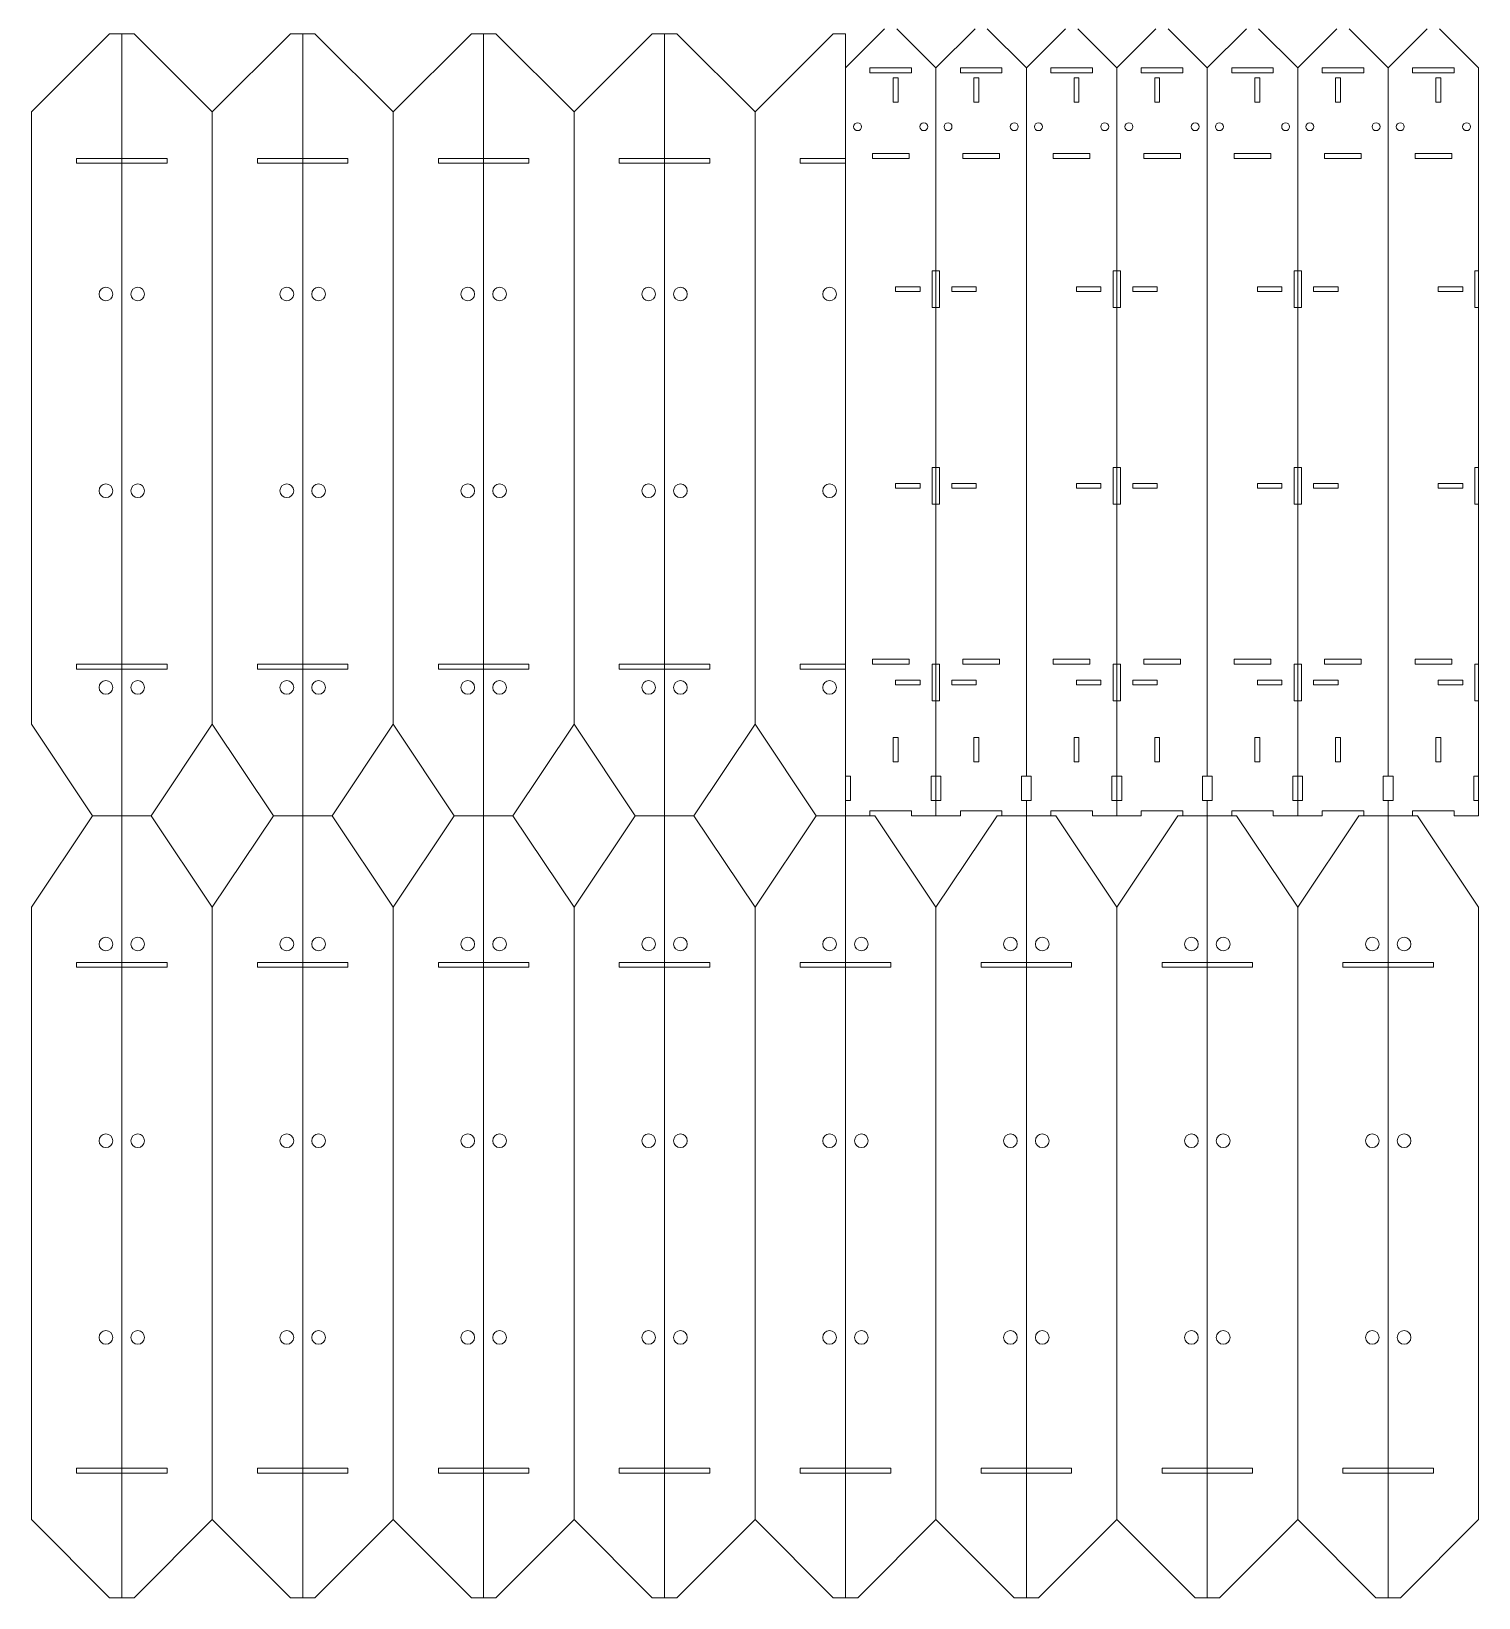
# Model space of a CAD drawing. Header units: millimetres. Extents: x -296 to 298, y -481 to 483.
# Drawn here: x -294 to 298, y -481 to 160 of the extents above; entities that cross this region are included whole.
import ezdxf

# ---------------------------------------------------------------- set-up
doc = ezdxf.new("R2010")
doc.units = ezdxf.units.MM
doc.header["$MEASUREMENT"] = 0
doc.layers.add('Layer 1', color=7, linetype='Continuous')

msp = doc.modelspace()

# ---------------------------------------------------------------- linework, layer by layer
at = {"layer": 'Layer 1', "lineweight": 9}
for points in [[(39.3046, 144.9747), (55.3046, 160.9747)], [(282.3046, 160.9747), (298.3046, 144.9747), (298.3046, -161.0253), (288.3046, -161.0253), (288.3046, -159.0253), (271.3046, -159.0253), (271.3046, -161.0253), (261.3046, -161.0253), (251.3046, -161.0253), (251.3046, -159.0253), (234.3046, -159.0253), (234.3046, -161.0253), (224.3046, -161.0253), (214.3046, -161.0253), (214.3046, -159.0253), (197.3046, -159.0253), (197.3046, -161.0253), (187.3046, -161.0253), (177.3046, -161.0253), (177.3046, -159.0253), (160.3046, -159.0253), (160.3046, -161.0253), (150.3046, -161.0253), (140.3046, -161.0253), (140.3046, -159.0253), (123.3046, -159.0253), (123.3046, -161.0253), (113.3046, -161.0253), (103.3046, -161.0253), (103.3046, -159.0253), (86.3046, -159.0253), (86.3046, -161.0253), (76.3046, -161.0253), (66.3046, -161.0253), (66.3046, -159.0253), (49.3046, -159.0253), (49.3046, -161.0253), (39.3046, -161.0253), (39.3046, -154.7753), (41.3046, -154.7753), (41.3046, -144.7753), (39.3046, -144.7753)], [(60.3046, 160.9747), (76.3046, 144.9747), (92.3046, 160.9747)], [(97.3046, 160.9747), (113.3046, 144.9747), (129.3046, 160.9747)], [(134.3046, 160.9747), (150.3046, 144.9747), (166.3046, 160.9747)], [(171.3046, 160.9747), (187.3046, 144.9747), (203.3046, 160.9747)], [(208.3046, 160.9747), (224.3046, 144.9747), (240.3046, 160.9747)], [(245.3046, 160.9747), (261.3046, 144.9747), (277.3046, 160.9747)], [(261.3046, -481.0253), (266.3046, -481.0253), (298.3046, -449.0253), (298.3046, -198.4418), (273.3046, -161.0253), (249.3046, -161.0253), (224.3046, -198.4418), (199.3046, -161.0253), (175.3046, -161.0253), (150.3046, -198.4418), (125.3046, -161.0253), (101.3046, -161.0253), (76.3046, -198.4418), (51.3046, -161.0253), (39.3046, -161.0253), (27.3046, -161.0253), (2.3046, -198.4418), (-22.6954, -161.0253), (-34.6954, -161.0253), (-46.6954, -161.0253), (-71.6954, -198.4418), (-96.6954, -161.0253), (-108.6954, -161.0253), (-120.6954, -161.0253), (-145.6954, -198.4418), (-170.6954, -161.0253), (-182.6954, -161.0253), (-194.6954, -161.0253), (-219.6954, -198.4418), (-244.6954, -161.0253), (-256.6954, -161.0253), (-268.6954, -161.0253), (-293.6954, -198.4418), (-293.6954, -449.0253), (-261.6954, -481.0253), (-256.6954, -481.0253), (-256.6954, -161.0254), (-256.6954, 158.9745), (-261.6954, 158.9745), (-293.6954, 126.9745), (-293.6954, -123.609), (-268.6954, -161.0255)], [(-256.6954, 158.9745), (-251.6954, 158.9745), (-219.6954, 126.9745), (-219.6954, -123.609)], [(-219.6954, -449.0253), (-187.6954, -481.0253), (-182.6954, -481.0253), (-182.6954, -161.0253), (-182.6954, 158.9747), (-187.6954, 158.9747), (-219.6954, 126.9747)], [(-182.6954, 158.9745), (-177.6954, 158.9745), (-145.6954, 126.9745)], [(-145.6954, -198.4418), (-145.6954, -449.0253), (-113.6954, -481.0253), (-108.6954, -481.0253), (-108.6954, -161.0253), (-108.6954, 158.9747), (-113.6954, 158.9747), (-145.6954, 126.9747), (-145.6954, -123.6088), (-120.6954, -161.0253)], [(-108.6954, 158.9745), (-103.6954, 158.9745), (-71.6954, 126.9745)], [(-71.6954, -198.4418), (-71.6954, -449.0253), (-39.6954, -481.0253), (-34.6954, -481.0253), (-34.6954, -161.0253), (-34.6954, 158.9747), (-39.6954, 158.9747), (-71.6954, 126.9747), (-71.6954, -123.6088), (-46.6954, -161.0253)], [(-34.6954, 158.9745), (-29.6954, 158.9745), (2.3046, 126.9745)], [(27.3046, -161.0255), (2.3046, -123.609), (2.3046, 126.9745), (34.3046, 158.9745), (39.3046, 158.9745), (39.3046, -161.0253), (39.3046, -481.0253), (34.3046, -481.0253), (2.3046, -449.0253), (2.3046, -198.4418)], [(76.3046, -198.4418), (76.3046, -449.0253), (108.3046, -481.0253), (113.3046, -481.0253), (113.3046, -161.0253), (113.3046, -154.7753), (111.3046, -154.7753), (111.3046, -144.7753), (113.3046, -144.7753), (113.3046, 144.9747)], [(150.3046, -198.4418), (150.3046, -449.0253), (182.3046, -481.0253), (187.3046, -481.0253), (187.3046, -161.0253), (187.3046, -154.7753), (189.3046, -154.7753), (189.3046, -144.7753), (187.3046, -144.7753), (187.3046, 144.9747)], [(224.3046, -198.4418), (224.3046, -449.0253), (256.3046, -481.0253), (261.3046, -481.0253), (261.3046, -161.0253), (261.3046, -154.7753), (263.3046, -154.7753), (263.3046, -144.7753), (261.3046, -144.7753), (261.3046, 144.9747)], [(-256.6954, -481.0253), (-251.6954, -481.0253), (-219.6954, -449.0253), (-219.6954, -198.4418)], [(-182.6954, -481.0253), (-177.6954, -481.0253), (-145.6954, -449.0253)], [(-108.6954, -481.0253), (-103.6954, -481.0253), (-71.6954, -449.0253)], [(-34.6954, -481.0253), (-29.6954, -481.0253), (2.3046, -449.0253)], [(39.3046, -481.0253), (44.3046, -481.0253), (76.3046, -449.0253)], [(113.3046, -481.0253), (118.3046, -481.0253), (150.3046, -449.0253)], [(187.3046, -481.0253), (192.3046, -481.0253), (224.3046, -449.0253)]]:
    msp.add_lwpolyline(points, dxfattribs=at)
at = {"layer": 'Layer 1', "color": 240, "lineweight": 9}
for points in [[(49.3046, 142.9747), (49.3046, 144.9747), (66.3046, 144.9747), (66.3046, 142.9747), (49.3046, 142.9747)], [(103.3046, 142.9747), (103.3046, 144.9747), (86.3046, 144.9747), (86.3046, 142.9747), (103.3046, 142.9747)], [(123.3046, 142.9747), (123.3046, 144.9747), (140.3046, 144.9747), (140.3046, 142.9747), (123.3046, 142.9747)], [(177.3046, 142.9747), (177.3046, 144.9747), (160.3046, 144.9747), (160.3046, 142.9747), (177.3046, 142.9747)], [(197.3046, 142.9747), (197.3046, 144.9747), (214.3046, 144.9747), (214.3046, 142.9747), (197.3046, 142.9747)], [(251.3046, 142.9747), (251.3046, 144.9747), (234.3046, 144.9747), (234.3046, 142.9747), (251.3046, 142.9747)], [(271.3046, 142.9747), (271.3046, 144.9747), (288.3046, 144.9747), (288.3046, 142.9747), (271.3046, 142.9747)], [(58.8046, 140.9747), (58.8046, 130.9747), (60.8046, 130.9747), (60.8046, 140.9747), (58.8046, 140.9747)], [(93.8046, 140.9747), (93.8046, 130.9747), (91.8046, 130.9747), (91.8046, 140.9747), (93.8046, 140.9747)], [(132.8046, 140.9747), (132.8046, 130.9747), (134.8046, 130.9747), (134.8046, 140.9747), (132.8046, 140.9747)], [(167.8046, 140.9747), (167.8046, 130.9747), (165.8046, 130.9747), (165.8046, 140.9747), (167.8046, 140.9747)], [(206.8046, 140.9747), (206.8046, 130.9747), (208.8046, 130.9747), (208.8046, 140.9747), (206.8046, 140.9747)], [(241.8046, 140.9747), (241.8046, 130.9747), (239.8046, 130.9747), (239.8046, 140.9747), (241.8046, 140.9747)], [(280.8046, 140.9747), (280.8046, 130.9747), (282.8046, 130.9747), (282.8046, 140.9747), (280.8046, 140.9747)], [(65.3046, 109.9747), (50.3046, 109.9747), (50.3046, 107.9747), (65.3046, 107.9747), (65.3046, 109.9747)], [(87.3046, 109.9747), (102.3046, 109.9747), (102.3046, 107.9747), (87.3046, 107.9747), (87.3046, 109.9747)], [(139.3046, 109.9747), (124.3046, 109.9747), (124.3046, 107.9747), (139.3046, 107.9747), (139.3046, 109.9747)], [(161.3046, 109.9747), (176.3046, 109.9747), (176.3046, 107.9747), (161.3046, 107.9747), (161.3046, 109.9747)], [(213.3046, 109.9747), (198.3046, 109.9747), (198.3046, 107.9747), (213.3046, 107.9747), (213.3046, 109.9747)], [(235.3046, 109.9747), (250.3046, 109.9747), (250.3046, 107.9747), (235.3046, 107.9747), (235.3046, 109.9747)], [(287.3046, 109.9747), (272.3046, 109.9747), (272.3046, 107.9747), (287.3046, 107.9747), (287.3046, 109.9747)], [(-238.1954, 107.9745), (-256.6954, 107.9745), (-275.1954, 107.9745), (-275.1954, 105.9745), (-256.6954, 105.9745), (-238.1954, 105.9745), (-238.1954, 107.9745)], [(-164.1954, 107.9745), (-182.6954, 107.9745), (-201.1954, 107.9745), (-201.1954, 105.9745), (-182.6954, 105.9745), (-164.1954, 105.9745), (-164.1954, 107.9745)], [(-90.1954, 107.9745), (-108.6954, 107.9745), (-127.1954, 107.9745), (-127.1954, 105.9745), (-108.6954, 105.9745), (-90.1954, 105.9745), (-90.1954, 107.9745)], [(-16.1954, 107.9745), (-34.6954, 107.9745), (-53.1954, 107.9745), (-53.1954, 105.9745), (-34.6954, 105.9745), (-16.1954, 105.9745), (-16.1954, 107.9745)], [(39.3046, 105.9745), (20.8046, 105.9745), (20.8046, 107.9745), (39.3046, 107.9745)], [(77.8046, 61.9747), (77.8046, 46.9747), (76.3046, 46.9747), (74.8046, 46.9747), (74.8046, 61.9747), (76.3046, 61.9747), (77.8046, 61.9747)], [(151.8046, 61.9747), (151.8046, 46.9747), (150.3046, 46.9747), (148.8046, 46.9747), (148.8046, 61.9747), (150.3046, 61.9747), (151.8046, 61.9747)], [(225.8046, 61.9747), (225.8046, 46.9747), (224.3046, 46.9747), (222.8046, 46.9747), (222.8046, 61.9747), (224.3046, 61.9747), (225.8046, 61.9747)], [(298.3046, 61.9747), (296.8046, 61.9747), (296.8046, 46.9747), (298.3046, 46.9747)], [(59.8046, 55.4747), (59.8046, 53.4747), (69.8046, 53.4747), (69.8046, 55.4747), (59.8046, 55.4747)], [(92.8046, 55.4747), (92.8046, 53.4747), (82.8046, 53.4747), (82.8046, 55.4747), (92.8046, 55.4747)], [(133.8046, 55.4747), (133.8046, 53.4747), (143.8046, 53.4747), (143.8046, 55.4747), (133.8046, 55.4747)], [(166.8046, 55.4747), (166.8046, 53.4747), (156.8046, 53.4747), (156.8046, 55.4747), (166.8046, 55.4747)], [(207.8046, 55.4747), (207.8046, 53.4747), (217.8046, 53.4747), (217.8046, 55.4747), (207.8046, 55.4747)], [(240.8046, 55.4747), (240.8046, 53.4747), (230.8046, 53.4747), (230.8046, 55.4747), (240.8046, 55.4747)], [(281.8046, 55.4747), (281.8046, 53.4747), (291.8046, 53.4747), (291.8046, 55.4747), (281.8046, 55.4747)], [(77.8046, -33.5253), (76.3046, -33.5253), (74.8046, -33.5253), (74.8046, -18.5253), (76.3046, -18.5253), (77.8046, -18.5253), (77.8046, -33.5253)], [(151.8046, -33.5253), (150.3046, -33.5253), (148.8046, -33.5253), (148.8046, -18.5253), (150.3046, -18.5253), (151.8046, -18.5253), (151.8046, -33.5253)], [(225.8046, -33.5253), (224.3046, -33.5253), (222.8046, -33.5253), (222.8046, -18.5253), (224.3046, -18.5253), (225.8046, -18.5253), (225.8046, -33.5253)], [(298.3046, -18.5253), (296.8046, -18.5253), (296.8046, -33.5253), (298.3046, -33.5253)], [(59.8046, -25.0253), (69.8046, -25.0253), (69.8046, -27.0253), (59.8046, -27.0253), (59.8046, -25.0253)], [(92.8046, -25.0253), (82.8046, -25.0253), (82.8046, -27.0253), (92.8046, -27.0253), (92.8046, -25.0253)], [(133.8046, -25.0253), (143.8046, -25.0253), (143.8046, -27.0253), (133.8046, -27.0253), (133.8046, -25.0253)], [(166.8046, -25.0253), (156.8046, -25.0253), (156.8046, -27.0253), (166.8046, -27.0253), (166.8046, -25.0253)], [(207.8046, -25.0253), (217.8046, -25.0253), (217.8046, -27.0253), (207.8046, -27.0253), (207.8046, -25.0253)], [(240.8046, -25.0253), (230.8046, -25.0253), (230.8046, -27.0253), (240.8046, -27.0253), (240.8046, -25.0253)], [(281.8046, -25.0253), (291.8046, -25.0253), (291.8046, -27.0253), (281.8046, -27.0253), (281.8046, -25.0253)], [(-238.1954, -101.0255), (-238.1954, -99.0255), (-256.6954, -99.0255), (-275.1954, -99.0255), (-275.1954, -101.0255), (-256.6954, -101.0255), (-238.1954, -101.0255)], [(-164.1954, -101.0255), (-164.1954, -99.0255), (-182.6954, -99.0255), (-201.1954, -99.0255), (-201.1954, -101.0255), (-182.6954, -101.0255), (-164.1954, -101.0255)], [(-90.1954, -101.0255), (-90.1954, -99.0255), (-108.6954, -99.0255), (-127.1954, -99.0255), (-127.1954, -101.0255), (-108.6954, -101.0255), (-90.1954, -101.0255)], [(-16.1954, -101.0255), (-16.1954, -99.0255), (-34.6954, -99.0255), (-53.1954, -99.0255), (-53.1954, -101.0255), (-34.6954, -101.0255), (-16.1954, -101.0255)], [(39.3046, -99.0255), (20.8046, -99.0255), (20.8046, -101.0255), (39.3046, -101.0255)], [(50.3046, -99.0253), (65.3046, -99.0253), (65.3046, -97.0253), (50.3046, -97.0253), (50.3046, -99.0253)], [(77.8046, -99.0253), (76.3046, -99.0253), (74.8046, -99.0253), (74.8046, -114.0253), (76.3046, -114.0253), (77.8046, -114.0253), (77.8046, -99.0253)], [(102.3046, -99.0253), (87.3046, -99.0253), (87.3046, -97.0253), (102.3046, -97.0253), (102.3046, -99.0253)], [(124.3046, -99.0253), (139.3046, -99.0253), (139.3046, -97.0253), (124.3046, -97.0253), (124.3046, -99.0253)], [(151.8046, -99.0253), (150.3046, -99.0253), (148.8046, -99.0253), (148.8046, -114.0253), (150.3046, -114.0253), (151.8046, -114.0253), (151.8046, -99.0253)], [(176.3046, -99.0253), (161.3046, -99.0253), (161.3046, -97.0253), (176.3046, -97.0253), (176.3046, -99.0253)], [(198.3046, -99.0253), (213.3046, -99.0253), (213.3046, -97.0253), (198.3046, -97.0253), (198.3046, -99.0253)], [(225.8046, -99.0253), (224.3046, -99.0253), (222.8046, -99.0253), (222.8046, -114.0253), (224.3046, -114.0253), (225.8046, -114.0253), (225.8046, -99.0253)], [(250.3046, -99.0253), (235.3046, -99.0253), (235.3046, -97.0253), (250.3046, -97.0253), (250.3046, -99.0253)], [(272.3046, -99.0253), (287.3046, -99.0253), (287.3046, -97.0253), (272.3046, -97.0253), (272.3046, -99.0253)], [(298.3046, -114.0253), (296.8046, -114.0253), (296.8046, -99.0253), (298.3046, -99.0253)], [(59.8046, -105.5253), (59.8046, -107.5253), (69.8046, -107.5253), (69.8046, -105.5253), (59.8046, -105.5253)], [(92.8046, -105.5253), (92.8046, -107.5253), (82.8046, -107.5253), (82.8046, -105.5253), (92.8046, -105.5253)], [(133.8046, -105.5253), (133.8046, -107.5253), (143.8046, -107.5253), (143.8046, -105.5253), (133.8046, -105.5253)], [(166.8046, -105.5253), (166.8046, -107.5253), (156.8046, -107.5253), (156.8046, -105.5253), (166.8046, -105.5253)], [(207.8046, -105.5253), (207.8046, -107.5253), (217.8046, -107.5253), (217.8046, -105.5253), (207.8046, -105.5253)], [(240.8046, -105.5253), (240.8046, -107.5253), (230.8046, -107.5253), (230.8046, -105.5253), (240.8046, -105.5253)], [(281.8046, -105.5253), (281.8046, -107.5253), (291.8046, -107.5253), (291.8046, -105.5253), (281.8046, -105.5253)], [(-244.6954, -161.0255), (-219.6954, -123.609), (-194.6954, -161.0255)], [(-170.6954, -161.0255), (-145.6954, -123.609)], [(-96.6954, -161.0255), (-71.6954, -123.609)], [(-22.6954, -161.0255), (2.3046, -123.609)], [(58.8046, -129.0253), (58.8046, -139.0253), (60.8046, -139.0253), (60.8046, -129.0253), (58.8046, -129.0253)], [(93.8046, -129.0253), (93.8046, -139.0253), (91.8046, -139.0253), (91.8046, -129.0253), (93.8046, -129.0253)], [(132.8046, -129.0253), (132.8046, -139.0253), (134.8046, -139.0253), (134.8046, -129.0253), (132.8046, -129.0253)], [(167.8046, -129.0253), (167.8046, -139.0253), (165.8046, -139.0253), (165.8046, -129.0253), (167.8046, -129.0253)], [(206.8046, -129.0253), (206.8046, -139.0253), (208.8046, -139.0253), (208.8046, -129.0253), (206.8046, -129.0253)], [(241.8046, -129.0253), (241.8046, -139.0253), (239.8046, -139.0253), (239.8046, -129.0253), (241.8046, -129.0253)], [(280.8046, -129.0253), (280.8046, -139.0253), (282.8046, -139.0253), (282.8046, -129.0253), (280.8046, -129.0253)], [(78.3046, -144.7753), (78.3046, -154.7753), (76.3046, -154.7753), (74.3046, -154.7753), (74.3046, -144.7753), (76.3046, -144.7753), (78.3046, -144.7753)], [(113.3046, -161.0253), (113.3046, -154.7753), (115.3046, -154.7753), (115.3046, -144.7753), (113.3046, -144.7753)], [(152.3046, -144.7753), (152.3046, -154.7753), (150.3046, -154.7753), (148.3046, -154.7753), (148.3046, -144.7753), (150.3046, -144.7753), (152.3046, -144.7753)], [(187.3046, -161.0253), (187.3046, -154.7753), (185.3046, -154.7753), (185.3046, -144.7753), (187.3046, -144.7753)], [(226.3046, -144.7753), (226.3046, -154.7753), (224.3046, -154.7753), (222.3046, -154.7753), (222.3046, -144.7753), (224.3046, -144.7753), (226.3046, -144.7753)], [(261.3046, -161.0253), (261.3046, -154.7753), (259.3046, -154.7753), (259.3046, -144.7753), (261.3046, -144.7753)], [(298.3046, -154.7753), (296.3046, -154.7753), (296.3046, -144.7753), (298.3046, -144.7753)], [(-238.1954, -221.0253), (-238.1954, -223.0253), (-256.6954, -223.0253), (-275.1954, -223.0253), (-275.1954, -221.0253), (-256.6954, -221.0253), (-238.1954, -221.0253)], [(-164.1954, -221.0253), (-164.1954, -223.0253), (-182.6954, -223.0253), (-201.1954, -223.0253), (-201.1954, -221.0253), (-182.6954, -221.0253), (-164.1954, -221.0253)], [(-90.1954, -221.0253), (-90.1954, -223.0253), (-108.6954, -223.0253), (-127.1954, -223.0253), (-127.1954, -221.0253), (-108.6954, -221.0253), (-90.1954, -221.0253)], [(-16.1954, -221.0253), (-16.1954, -223.0253), (-34.6954, -223.0253), (-53.1954, -223.0253), (-53.1954, -221.0253), (-34.6954, -221.0253), (-16.1954, -221.0253)], [(57.8046, -221.0253), (57.8046, -223.0253), (39.3046, -223.0253), (20.8046, -223.0253), (20.8046, -221.0253), (39.3046, -221.0253), (57.8046, -221.0253)], [(131.8046, -221.0253), (131.8046, -223.0253), (113.3046, -223.0253), (94.8046, -223.0253), (94.8046, -221.0253), (113.3046, -221.0253), (131.8046, -221.0253)], [(205.8046, -221.0253), (205.8046, -223.0253), (187.3046, -223.0253), (168.8046, -223.0253), (168.8046, -221.0253), (187.3046, -221.0253), (205.8046, -221.0253)], [(279.8046, -221.0253), (279.8046, -223.0253), (261.3046, -223.0253), (242.8046, -223.0253), (242.8046, -221.0253), (261.3046, -221.0253), (279.8046, -221.0253)], [(-238.1954, -430.0253), (-256.6954, -430.0253), (-275.1954, -430.0253), (-275.1954, -428.0253), (-256.6954, -428.0253), (-238.1954, -428.0253), (-238.1954, -430.0253)], [(-164.1954, -430.0253), (-182.6954, -430.0253), (-201.1954, -430.0253), (-201.1954, -428.0253), (-182.6954, -428.0253), (-164.1954, -428.0253), (-164.1954, -430.0253)], [(-90.1954, -430.0253), (-108.6954, -430.0253), (-127.1954, -430.0253), (-127.1954, -428.0253), (-108.6954, -428.0253), (-90.1954, -428.0253), (-90.1954, -430.0253)], [(-16.1954, -430.0253), (-34.6954, -430.0253), (-53.1954, -430.0253), (-53.1954, -428.0253), (-34.6954, -428.0253), (-16.1954, -428.0253), (-16.1954, -430.0253)], [(57.8046, -430.0253), (39.3046, -430.0253), (20.8046, -430.0253), (20.8046, -428.0253), (39.3046, -428.0253), (57.8046, -428.0253), (57.8046, -430.0253)], [(131.8046, -430.0253), (113.3046, -430.0253), (94.8046, -430.0253), (94.8046, -428.0253), (113.3046, -428.0253), (131.8046, -428.0253), (131.8046, -430.0253)], [(205.8046, -430.0253), (187.3046, -430.0253), (168.8046, -430.0253), (168.8046, -428.0253), (187.3046, -428.0253), (205.8046, -428.0253), (205.8046, -430.0253)], [(279.8046, -430.0253), (261.3046, -430.0253), (242.8046, -430.0253), (242.8046, -428.0253), (261.3046, -428.0253), (279.8046, -428.0253), (279.8046, -430.0253)]]:
    msp.add_lwpolyline(points, dxfattribs=at)
at = {"layer": 'Layer 1', "color": 250, "lineweight": 18}
for points in [[(76.3046, 144.9747), (76.3046, -161.0253)], [(150.3046, 144.9747), (150.3046, -161.0253)], [(224.3046, 144.9747), (224.3046, -161.0253)]]:
    msp.add_lwpolyline(points, dxfattribs=at)
at = {"layer": 'Layer 1', "color": 240, "lineweight": 9}
for points in [[(44.2529, 122.5761), (43.3555, 122.5761), (42.6279, 121.8485), (42.6279, 120.9511), (42.6279, 120.0536), (43.3555, 119.3261), (44.2529, 119.3261), (45.1504, 119.3261), (45.8779, 120.0536), (45.8779, 120.9511), (45.8779, 121.8485), (45.1504, 122.5761), (44.2529, 122.5761)], [(71.3563, 122.5761), (70.4588, 122.5761), (69.7313, 121.8485), (69.7313, 120.9511), (69.7313, 120.0536), (70.4588, 119.3261), (71.3563, 119.3261), (72.2537, 119.3261), (72.9813, 120.0536), (72.9813, 120.9511), (72.9813, 121.8485), (72.2537, 122.5761), (71.3563, 122.5761)], [(81.2529, 122.5761), (82.1504, 122.5761), (82.8779, 121.8485), (82.8779, 120.9511), (82.8779, 120.0536), (82.1504, 119.3261), (81.2529, 119.3261), (80.3555, 119.3261), (79.6279, 120.0536), (79.6279, 120.9511), (79.6279, 121.8485), (80.3555, 122.5761), (81.2529, 122.5761)], [(108.3563, 122.5761), (109.2537, 122.5761), (109.9813, 121.8485), (109.9813, 120.9511), (109.9813, 120.0536), (109.2537, 119.3261), (108.3563, 119.3261), (107.4588, 119.3261), (106.7313, 120.0536), (106.7313, 120.9511), (106.7313, 121.8485), (107.4588, 122.5761), (108.3563, 122.5761)], [(118.2529, 122.5761), (117.3555, 122.5761), (116.6279, 121.8485), (116.6279, 120.9511), (116.6279, 120.0536), (117.3555, 119.3261), (118.2529, 119.3261), (119.1504, 119.3261), (119.8779, 120.0536), (119.8779, 120.9511), (119.8779, 121.8485), (119.1504, 122.5761), (118.2529, 122.5761)], [(145.3563, 122.5761), (144.4588, 122.5761), (143.7313, 121.8485), (143.7313, 120.9511), (143.7313, 120.0536), (144.4588, 119.3261), (145.3563, 119.3261), (146.2537, 119.3261), (146.9813, 120.0536), (146.9813, 120.9511), (146.9813, 121.8485), (146.2537, 122.5761), (145.3563, 122.5761)], [(155.2529, 122.5761), (156.1504, 122.5761), (156.8779, 121.8485), (156.8779, 120.9511), (156.8779, 120.0536), (156.1504, 119.3261), (155.2529, 119.3261), (154.3555, 119.3261), (153.6279, 120.0536), (153.6279, 120.9511), (153.6279, 121.8485), (154.3555, 122.5761), (155.2529, 122.5761)], [(182.3563, 122.5761), (183.2537, 122.5761), (183.9813, 121.8485), (183.9813, 120.9511), (183.9813, 120.0536), (183.2537, 119.3261), (182.3563, 119.3261), (181.4588, 119.3261), (180.7313, 120.0536), (180.7313, 120.9511), (180.7313, 121.8485), (181.4588, 122.5761), (182.3563, 122.5761)], [(192.2529, 122.5761), (191.3555, 122.5761), (190.6279, 121.8485), (190.6279, 120.9511), (190.6279, 120.0536), (191.3555, 119.3261), (192.2529, 119.3261), (193.1504, 119.3261), (193.8779, 120.0536), (193.8779, 120.9511), (193.8779, 121.8485), (193.1504, 122.5761), (192.2529, 122.5761)], [(219.3563, 122.5761), (218.4588, 122.5761), (217.7313, 121.8485), (217.7313, 120.9511), (217.7313, 120.0536), (218.4588, 119.3261), (219.3563, 119.3261), (220.2537, 119.3261), (220.9813, 120.0536), (220.9813, 120.9511), (220.9813, 121.8485), (220.2537, 122.5761), (219.3563, 122.5761)], [(229.2529, 122.5761), (230.1504, 122.5761), (230.8779, 121.8485), (230.8779, 120.9511), (230.8779, 120.0536), (230.1504, 119.3261), (229.2529, 119.3261), (228.3555, 119.3261), (227.6279, 120.0536), (227.6279, 120.9511), (227.6279, 121.8485), (228.3555, 122.5761), (229.2529, 122.5761)], [(256.3563, 122.5761), (257.2537, 122.5761), (257.9813, 121.8485), (257.9813, 120.9511), (257.9813, 120.0536), (257.2537, 119.3261), (256.3563, 119.3261), (255.4588, 119.3261), (254.7313, 120.0536), (254.7313, 120.9511), (254.7313, 121.8485), (255.4588, 122.5761), (256.3563, 122.5761)], [(266.2529, 122.5761), (265.3555, 122.5761), (264.6279, 121.8485), (264.6279, 120.9511), (264.6279, 120.0536), (265.3555, 119.3261), (266.2529, 119.3261), (267.1504, 119.3261), (267.8779, 120.0536), (267.8779, 120.9511), (267.8779, 121.8485), (267.1504, 122.5761), (266.2529, 122.5761)], [(293.3563, 122.5761), (292.4588, 122.5761), (291.7313, 121.8485), (291.7313, 120.9511), (291.7313, 120.0536), (292.4588, 119.3261), (293.3563, 119.3261), (294.2537, 119.3261), (294.9813, 120.0536), (294.9813, 120.9511), (294.9813, 121.8485), (294.2537, 122.5761), (293.3563, 122.5761)], [(-263.1954, 55.2745), (-261.649, 55.2745), (-260.3954, 54.0209), (-260.3954, 52.4745), (-260.3954, 50.9281), (-261.649, 49.6745), (-263.1954, 49.6745), (-264.7418, 49.6745), (-265.9954, 50.928), (-265.9954, 52.4744), (-265.9954, 54.0208), (-264.7418, 55.2744), (-263.1954, 55.2745)], [(-250.1954, 55.2745), (-251.7418, 55.2745), (-252.9954, 54.0209), (-252.9954, 52.4745), (-252.9954, 50.9281), (-251.7418, 49.6745), (-250.1954, 49.6745), (-248.649, 49.6745), (-247.3954, 50.928), (-247.3954, 52.4744), (-247.3954, 54.0208), (-248.649, 55.2744), (-250.1954, 55.2745)], [(-189.1954, 55.2745), (-187.649, 55.2745), (-186.3954, 54.0209), (-186.3954, 52.4745), (-186.3954, 50.9281), (-187.649, 49.6745), (-189.1954, 49.6745), (-190.7418, 49.6745), (-191.9954, 50.928), (-191.9954, 52.4744), (-191.9954, 54.0208), (-190.7418, 55.2744), (-189.1954, 55.2745)], [(-176.1954, 55.2745), (-177.7418, 55.2745), (-178.9954, 54.0209), (-178.9954, 52.4745), (-178.9954, 50.9281), (-177.7418, 49.6745), (-176.1954, 49.6745), (-174.649, 49.6745), (-173.3954, 50.928), (-173.3954, 52.4744), (-173.3954, 54.0208), (-174.649, 55.2744), (-176.1954, 55.2745)], [(-115.1954, 55.2745), (-113.649, 55.2745), (-112.3954, 54.0209), (-112.3954, 52.4745), (-112.3954, 50.9281), (-113.649, 49.6745), (-115.1954, 49.6745), (-116.7418, 49.6745), (-117.9954, 50.928), (-117.9954, 52.4744), (-117.9954, 54.0208), (-116.7418, 55.2744), (-115.1954, 55.2745)], [(-102.1954, 55.2745), (-103.7418, 55.2745), (-104.9954, 54.0209), (-104.9954, 52.4745), (-104.9954, 50.9281), (-103.7418, 49.6745), (-102.1954, 49.6745), (-100.649, 49.6745), (-99.3954, 50.928), (-99.3954, 52.4744), (-99.3954, 54.0208), (-100.649, 55.2744), (-102.1954, 55.2745)], [(-41.1954, 55.2745), (-39.649, 55.2745), (-38.3954, 54.0209), (-38.3954, 52.4745), (-38.3954, 50.9281), (-39.649, 49.6745), (-41.1954, 49.6745), (-42.7418, 49.6745), (-43.9954, 50.928), (-43.9954, 52.4744), (-43.9954, 54.0208), (-42.7418, 55.2744), (-41.1954, 55.2745)], [(-28.1954, 55.2745), (-29.7418, 55.2745), (-30.9954, 54.0209), (-30.9954, 52.4745), (-30.9954, 50.9281), (-29.7418, 49.6745), (-28.1954, 49.6745), (-26.649, 49.6745), (-25.3954, 50.928), (-25.3954, 52.4744), (-25.3954, 54.0208), (-26.649, 55.2744), (-28.1954, 55.2745)], [(32.8046, 55.2745), (34.351, 55.2745), (35.6046, 54.0209), (35.6046, 52.4745), (35.6046, 50.9281), (34.351, 49.6745), (32.8046, 49.6745), (31.2582, 49.6745), (30.0046, 50.928), (30.0046, 52.4744), (30.0046, 54.0208), (31.2582, 55.2744), (32.8046, 55.2745)], [(-263.1954, -25.2255), (-261.649, -25.2255), (-260.3954, -26.4791), (-260.3954, -28.0255), (-260.3954, -29.5719), (-261.649, -30.8255), (-263.1954, -30.8255), (-264.7418, -30.8255), (-265.9954, -29.572), (-265.9954, -28.0256), (-265.9954, -26.4792), (-264.7418, -25.2256), (-263.1954, -25.2255)], [(-250.1954, -25.2255), (-251.7418, -25.2255), (-252.9954, -26.4791), (-252.9954, -28.0255), (-252.9954, -29.5719), (-251.7418, -30.8255), (-250.1954, -30.8255), (-248.649, -30.8255), (-247.3954, -29.572), (-247.3954, -28.0256), (-247.3954, -26.4792), (-248.649, -25.2256), (-250.1954, -25.2255)], [(-189.1954, -25.2255), (-187.649, -25.2255), (-186.3954, -26.4791), (-186.3954, -28.0255), (-186.3954, -29.5719), (-187.649, -30.8255), (-189.1954, -30.8255), (-190.7418, -30.8255), (-191.9954, -29.572), (-191.9954, -28.0256), (-191.9954, -26.4792), (-190.7418, -25.2256), (-189.1954, -25.2255)], [(-176.1954, -25.2255), (-177.7418, -25.2255), (-178.9954, -26.4791), (-178.9954, -28.0255), (-178.9954, -29.5719), (-177.7418, -30.8255), (-176.1954, -30.8255), (-174.649, -30.8255), (-173.3954, -29.572), (-173.3954, -28.0256), (-173.3954, -26.4792), (-174.649, -25.2256), (-176.1954, -25.2255)], [(-115.1954, -25.2255), (-113.649, -25.2255), (-112.3954, -26.4791), (-112.3954, -28.0255), (-112.3954, -29.5719), (-113.649, -30.8255), (-115.1954, -30.8255), (-116.7418, -30.8255), (-117.9954, -29.572), (-117.9954, -28.0256), (-117.9954, -26.4792), (-116.7418, -25.2256), (-115.1954, -25.2255)], [(-102.1954, -25.2255), (-103.7418, -25.2255), (-104.9954, -26.4791), (-104.9954, -28.0255), (-104.9954, -29.5719), (-103.7418, -30.8255), (-102.1954, -30.8255), (-100.649, -30.8255), (-99.3954, -29.572), (-99.3954, -28.0256), (-99.3954, -26.4792), (-100.649, -25.2256), (-102.1954, -25.2255)], [(-41.1954, -25.2255), (-39.649, -25.2255), (-38.3954, -26.4791), (-38.3954, -28.0255), (-38.3954, -29.5719), (-39.649, -30.8255), (-41.1954, -30.8255), (-42.7418, -30.8255), (-43.9954, -29.572), (-43.9954, -28.0256), (-43.9954, -26.4792), (-42.7418, -25.2256), (-41.1954, -25.2255)], [(-28.1954, -25.2255), (-29.7418, -25.2255), (-30.9954, -26.4791), (-30.9954, -28.0255), (-30.9954, -29.5719), (-29.7418, -30.8255), (-28.1954, -30.8255), (-26.649, -30.8255), (-25.3954, -29.572), (-25.3954, -28.0256), (-25.3954, -26.4792), (-26.649, -25.2256), (-28.1954, -25.2255)], [(32.8046, -25.2255), (34.351, -25.2255), (35.6046, -26.4791), (35.6046, -28.0255), (35.6046, -29.5719), (34.351, -30.8255), (32.8046, -30.8255), (31.2582, -30.8255), (30.0046, -29.572), (30.0046, -28.0256), (30.0046, -26.4792), (31.2582, -25.2256), (32.8046, -25.2255)], [(-263.1954, -105.7255), (-261.649, -105.7255), (-260.3954, -106.9791), (-260.3954, -108.5255), (-260.3954, -110.0719), (-261.649, -111.3255), (-263.1954, -111.3255), (-264.7418, -111.3255), (-265.9954, -110.072), (-265.9954, -108.5256), (-265.9954, -106.9792), (-264.7418, -105.7256), (-263.1954, -105.7255)], [(-250.1954, -105.7255), (-251.7418, -105.7255), (-252.9954, -106.9791), (-252.9954, -108.5255), (-252.9954, -110.0719), (-251.7418, -111.3255), (-250.1954, -111.3255), (-248.649, -111.3255), (-247.3954, -110.072), (-247.3954, -108.5256), (-247.3954, -106.9792), (-248.649, -105.7256), (-250.1954, -105.7255)], [(-189.1954, -105.7255), (-187.649, -105.7255), (-186.3954, -106.9791), (-186.3954, -108.5255), (-186.3954, -110.0719), (-187.649, -111.3255), (-189.1954, -111.3255), (-190.7418, -111.3255), (-191.9954, -110.072), (-191.9954, -108.5256), (-191.9954, -106.9792), (-190.7418, -105.7256), (-189.1954, -105.7255)], [(-176.1954, -105.7255), (-177.7418, -105.7255), (-178.9954, -106.9791), (-178.9954, -108.5255), (-178.9954, -110.0719), (-177.7418, -111.3255), (-176.1954, -111.3255), (-174.649, -111.3255), (-173.3954, -110.072), (-173.3954, -108.5256), (-173.3954, -106.9792), (-174.649, -105.7256), (-176.1954, -105.7255)], [(-115.1954, -105.7255), (-113.649, -105.7255), (-112.3954, -106.9791), (-112.3954, -108.5255), (-112.3954, -110.0719), (-113.649, -111.3255), (-115.1954, -111.3255), (-116.7418, -111.3255), (-117.9954, -110.072), (-117.9954, -108.5256), (-117.9954, -106.9792), (-116.7418, -105.7256), (-115.1954, -105.7255)], [(-102.1954, -105.7255), (-103.7418, -105.7255), (-104.9954, -106.9791), (-104.9954, -108.5255), (-104.9954, -110.0719), (-103.7418, -111.3255), (-102.1954, -111.3255), (-100.649, -111.3255), (-99.3954, -110.072), (-99.3954, -108.5256), (-99.3954, -106.9792), (-100.649, -105.7256), (-102.1954, -105.7255)], [(-41.1954, -105.7255), (-39.649, -105.7255), (-38.3954, -106.9791), (-38.3954, -108.5255), (-38.3954, -110.0719), (-39.649, -111.3255), (-41.1954, -111.3255), (-42.7418, -111.3255), (-43.9954, -110.072), (-43.9954, -108.5256), (-43.9954, -106.9792), (-42.7418, -105.7256), (-41.1954, -105.7255)], [(-28.1954, -105.7255), (-29.7418, -105.7255), (-30.9954, -106.9791), (-30.9954, -108.5255), (-30.9954, -110.0719), (-29.7418, -111.3255), (-28.1954, -111.3255), (-26.649, -111.3255), (-25.3954, -110.072), (-25.3954, -108.5256), (-25.3954, -106.9792), (-26.649, -105.7256), (-28.1954, -105.7255)], [(32.8046, -105.7255), (34.351, -105.7255), (35.6046, -106.9791), (35.6046, -108.5255), (35.6046, -110.0719), (34.351, -111.3255), (32.8046, -111.3255), (31.2582, -111.3255), (30.0046, -110.072), (30.0046, -108.5256), (30.0046, -106.9792), (31.2582, -105.7256), (32.8046, -105.7255)], [(-263.1954, -216.3253), (-261.649, -216.3253), (-260.3954, -215.0717), (-260.3954, -213.5253), (-260.3954, -211.9789), (-261.649, -210.7253), (-263.1954, -210.7253), (-264.7418, -210.7253), (-265.9954, -211.9788), (-265.9954, -213.5252), (-265.9954, -215.0716), (-264.7418, -216.3252), (-263.1954, -216.3253)], [(-250.1954, -216.3253), (-251.7418, -216.3253), (-252.9954, -215.0717), (-252.9954, -213.5253), (-252.9954, -211.9789), (-251.7418, -210.7253), (-250.1954, -210.7253), (-248.649, -210.7253), (-247.3954, -211.9788), (-247.3954, -213.5252), (-247.3954, -215.0716), (-248.649, -216.3252), (-250.1954, -216.3253)], [(-189.1954, -216.3253), (-187.649, -216.3253), (-186.3954, -215.0717), (-186.3954, -213.5253), (-186.3954, -211.9789), (-187.649, -210.7253), (-189.1954, -210.7253), (-190.7418, -210.7253), (-191.9954, -211.9788), (-191.9954, -213.5252), (-191.9954, -215.0716), (-190.7418, -216.3252), (-189.1954, -216.3253)], [(-176.1954, -216.3253), (-177.7418, -216.3253), (-178.9954, -215.0717), (-178.9954, -213.5253), (-178.9954, -211.9789), (-177.7418, -210.7253), (-176.1954, -210.7253), (-174.649, -210.7253), (-173.3954, -211.9788), (-173.3954, -213.5252), (-173.3954, -215.0716), (-174.649, -216.3252), (-176.1954, -216.3253)], [(-115.1954, -216.3253), (-113.649, -216.3253), (-112.3954, -215.0717), (-112.3954, -213.5253), (-112.3954, -211.9789), (-113.649, -210.7253), (-115.1954, -210.7253), (-116.7418, -210.7253), (-117.9954, -211.9788), (-117.9954, -213.5252), (-117.9954, -215.0716), (-116.7418, -216.3252), (-115.1954, -216.3253)], [(-102.1954, -216.3253), (-103.7418, -216.3253), (-104.9954, -215.0717), (-104.9954, -213.5253), (-104.9954, -211.9789), (-103.7418, -210.7253), (-102.1954, -210.7253), (-100.649, -210.7253), (-99.3954, -211.9788), (-99.3954, -213.5252), (-99.3954, -215.0716), (-100.649, -216.3252), (-102.1954, -216.3253)], [(-41.1954, -216.3253), (-39.649, -216.3253), (-38.3954, -215.0717), (-38.3954, -213.5253), (-38.3954, -211.9789), (-39.649, -210.7253), (-41.1954, -210.7253), (-42.7418, -210.7253), (-43.9954, -211.9788), (-43.9954, -213.5252), (-43.9954, -215.0716), (-42.7418, -216.3252), (-41.1954, -216.3253)], [(-28.1954, -216.3253), (-29.7418, -216.3253), (-30.9954, -215.0717), (-30.9954, -213.5253), (-30.9954, -211.9789), (-29.7418, -210.7253), (-28.1954, -210.7253), (-26.649, -210.7253), (-25.3954, -211.9788), (-25.3954, -213.5252), (-25.3954, -215.0716), (-26.649, -216.3252), (-28.1954, -216.3253)], [(32.8046, -216.3253), (34.351, -216.3253), (35.6046, -215.0717), (35.6046, -213.5253), (35.6046, -211.9789), (34.351, -210.7253), (32.8046, -210.7253), (31.2582, -210.7253), (30.0046, -211.9788), (30.0046, -213.5252), (30.0046, -215.0716), (31.2582, -216.3252), (32.8046, -216.3253)], [(45.8046, -216.3253), (44.2582, -216.3253), (43.0046, -215.0717), (43.0046, -213.5253), (43.0046, -211.9789), (44.2582, -210.7253), (45.8046, -210.7253), (47.351, -210.7253), (48.6046, -211.9788), (48.6046, -213.5252), (48.6046, -215.0716), (47.351, -216.3252), (45.8046, -216.3253)], [(106.8046, -216.3253), (108.351, -216.3253), (109.6046, -215.0717), (109.6046, -213.5253), (109.6046, -211.9789), (108.351, -210.7253), (106.8046, -210.7253), (105.2582, -210.7253), (104.0046, -211.9788), (104.0046, -213.5252), (104.0046, -215.0716), (105.2582, -216.3252), (106.8046, -216.3253)], [(119.8046, -216.3253), (118.2582, -216.3253), (117.0046, -215.0717), (117.0046, -213.5253), (117.0046, -211.9789), (118.2582, -210.7253), (119.8046, -210.7253), (121.351, -210.7253), (122.6046, -211.9788), (122.6046, -213.5252), (122.6046, -215.0716), (121.351, -216.3252), (119.8046, -216.3253)], [(180.8046, -216.3253), (182.351, -216.3253), (183.6046, -215.0717), (183.6046, -213.5253), (183.6046, -211.9789), (182.351, -210.7253), (180.8046, -210.7253), (179.2582, -210.7253), (178.0046, -211.9788), (178.0046, -213.5252), (178.0046, -215.0716), (179.2582, -216.3252), (180.8046, -216.3253)], [(193.8046, -216.3253), (192.2582, -216.3253), (191.0046, -215.0717), (191.0046, -213.5253), (191.0046, -211.9789), (192.2582, -210.7253), (193.8046, -210.7253), (195.351, -210.7253), (196.6046, -211.9788), (196.6046, -213.5252), (196.6046, -215.0716), (195.351, -216.3252), (193.8046, -216.3253)], [(254.8046, -216.3253), (256.351, -216.3253), (257.6046, -215.0717), (257.6046, -213.5253), (257.6046, -211.9789), (256.351, -210.7253), (254.8046, -210.7253), (253.2582, -210.7253), (252.0046, -211.9788), (252.0046, -213.5252), (252.0046, -215.0716), (253.2582, -216.3252), (254.8046, -216.3253)], [(267.8046, -216.3253), (266.2582, -216.3253), (265.0046, -215.0717), (265.0046, -213.5253), (265.0046, -211.9789), (266.2582, -210.7253), (267.8046, -210.7253), (269.351, -210.7253), (270.6046, -211.9788), (270.6046, -213.5252), (270.6046, -215.0716), (269.351, -216.3252), (267.8046, -216.3253)], [(-263.1954, -296.8253), (-261.649, -296.8253), (-260.3954, -295.5717), (-260.3954, -294.0253), (-260.3954, -292.4789), (-261.649, -291.2253), (-263.1954, -291.2253), (-264.7418, -291.2253), (-265.9954, -292.4788), (-265.9954, -294.0252), (-265.9954, -295.5716), (-264.7418, -296.8252), (-263.1954, -296.8253)], [(-250.1954, -296.8253), (-251.7418, -296.8253), (-252.9954, -295.5717), (-252.9954, -294.0253), (-252.9954, -292.4789), (-251.7418, -291.2253), (-250.1954, -291.2253), (-248.649, -291.2253), (-247.3954, -292.4788), (-247.3954, -294.0252), (-247.3954, -295.5716), (-248.649, -296.8252), (-250.1954, -296.8253)], [(-189.1954, -296.8253), (-187.649, -296.8253), (-186.3954, -295.5717), (-186.3954, -294.0253), (-186.3954, -292.4789), (-187.649, -291.2253), (-189.1954, -291.2253), (-190.7418, -291.2253), (-191.9954, -292.4788), (-191.9954, -294.0252), (-191.9954, -295.5716), (-190.7418, -296.8252), (-189.1954, -296.8253)], [(-176.1954, -296.8253), (-177.7418, -296.8253), (-178.9954, -295.5717), (-178.9954, -294.0253), (-178.9954, -292.4789), (-177.7418, -291.2253), (-176.1954, -291.2253), (-174.649, -291.2253), (-173.3954, -292.4788), (-173.3954, -294.0252), (-173.3954, -295.5716), (-174.649, -296.8252), (-176.1954, -296.8253)], [(-115.1954, -296.8253), (-113.649, -296.8253), (-112.3954, -295.5717), (-112.3954, -294.0253), (-112.3954, -292.4789), (-113.649, -291.2253), (-115.1954, -291.2253), (-116.7418, -291.2253), (-117.9954, -292.4788), (-117.9954, -294.0252), (-117.9954, -295.5716), (-116.7418, -296.8252), (-115.1954, -296.8253)], [(-102.1954, -296.8253), (-103.7418, -296.8253), (-104.9954, -295.5717), (-104.9954, -294.0253), (-104.9954, -292.4789), (-103.7418, -291.2253), (-102.1954, -291.2253), (-100.649, -291.2253), (-99.3954, -292.4788), (-99.3954, -294.0252), (-99.3954, -295.5716), (-100.649, -296.8252), (-102.1954, -296.8253)], [(-41.1954, -296.8253), (-39.649, -296.8253), (-38.3954, -295.5717), (-38.3954, -294.0253), (-38.3954, -292.4789), (-39.649, -291.2253), (-41.1954, -291.2253), (-42.7418, -291.2253), (-43.9954, -292.4788), (-43.9954, -294.0252), (-43.9954, -295.5716), (-42.7418, -296.8252), (-41.1954, -296.8253)], [(-28.1954, -296.8253), (-29.7418, -296.8253), (-30.9954, -295.5717), (-30.9954, -294.0253), (-30.9954, -292.4789), (-29.7418, -291.2253), (-28.1954, -291.2253), (-26.649, -291.2253), (-25.3954, -292.4788), (-25.3954, -294.0252), (-25.3954, -295.5716), (-26.649, -296.8252), (-28.1954, -296.8253)], [(32.8046, -296.8253), (34.351, -296.8253), (35.6046, -295.5717), (35.6046, -294.0253), (35.6046, -292.4789), (34.351, -291.2253), (32.8046, -291.2253), (31.2582, -291.2253), (30.0046, -292.4788), (30.0046, -294.0252), (30.0046, -295.5716), (31.2582, -296.8252), (32.8046, -296.8253)], [(45.8046, -296.8253), (44.2582, -296.8253), (43.0046, -295.5717), (43.0046, -294.0253), (43.0046, -292.4789), (44.2582, -291.2253), (45.8046, -291.2253), (47.351, -291.2253), (48.6046, -292.4788), (48.6046, -294.0252), (48.6046, -295.5716), (47.351, -296.8252), (45.8046, -296.8253)], [(106.8046, -296.8253), (108.351, -296.8253), (109.6046, -295.5717), (109.6046, -294.0253), (109.6046, -292.4789), (108.351, -291.2253), (106.8046, -291.2253), (105.2582, -291.2253), (104.0046, -292.4788), (104.0046, -294.0252), (104.0046, -295.5716), (105.2582, -296.8252), (106.8046, -296.8253)], [(119.8046, -296.8253), (118.2582, -296.8253), (117.0046, -295.5717), (117.0046, -294.0253), (117.0046, -292.4789), (118.2582, -291.2253), (119.8046, -291.2253), (121.351, -291.2253), (122.6046, -292.4788), (122.6046, -294.0252), (122.6046, -295.5716), (121.351, -296.8252), (119.8046, -296.8253)], [(180.8046, -296.8253), (182.351, -296.8253), (183.6046, -295.5717), (183.6046, -294.0253), (183.6046, -292.4789), (182.351, -291.2253), (180.8046, -291.2253), (179.2582, -291.2253), (178.0046, -292.4788), (178.0046, -294.0252), (178.0046, -295.5716), (179.2582, -296.8252), (180.8046, -296.8253)], [(193.8046, -296.8253), (192.2582, -296.8253), (191.0046, -295.5717), (191.0046, -294.0253), (191.0046, -292.4789), (192.2582, -291.2253), (193.8046, -291.2253), (195.351, -291.2253), (196.6046, -292.4788), (196.6046, -294.0252), (196.6046, -295.5716), (195.351, -296.8252), (193.8046, -296.8253)], [(254.8046, -296.8253), (256.351, -296.8253), (257.6046, -295.5717), (257.6046, -294.0253), (257.6046, -292.4789), (256.351, -291.2253), (254.8046, -291.2253), (253.2582, -291.2253), (252.0046, -292.4788), (252.0046, -294.0252), (252.0046, -295.5716), (253.2582, -296.8252), (254.8046, -296.8253)], [(267.8046, -296.8253), (266.2582, -296.8253), (265.0046, -295.5717), (265.0046, -294.0253), (265.0046, -292.4789), (266.2582, -291.2253), (267.8046, -291.2253), (269.351, -291.2253), (270.6046, -292.4788), (270.6046, -294.0252), (270.6046, -295.5716), (269.351, -296.8252), (267.8046, -296.8253)], [(-263.1954, -377.3253), (-261.649, -377.3253), (-260.3954, -376.0717), (-260.3954, -374.5253), (-260.3954, -372.9789), (-261.649, -371.7253), (-263.1954, -371.7253), (-264.7418, -371.7253), (-265.9954, -372.9788), (-265.9954, -374.5252), (-265.9954, -376.0716), (-264.7418, -377.3252), (-263.1954, -377.3253)], [(-250.1954, -377.3253), (-251.7418, -377.3253), (-252.9954, -376.0717), (-252.9954, -374.5253), (-252.9954, -372.9789), (-251.7418, -371.7253), (-250.1954, -371.7253), (-248.649, -371.7253), (-247.3954, -372.9788), (-247.3954, -374.5252), (-247.3954, -376.0716), (-248.649, -377.3252), (-250.1954, -377.3253)], [(-189.1954, -377.3253), (-187.649, -377.3253), (-186.3954, -376.0717), (-186.3954, -374.5253), (-186.3954, -372.9789), (-187.649, -371.7253), (-189.1954, -371.7253), (-190.7418, -371.7253), (-191.9954, -372.9788), (-191.9954, -374.5252), (-191.9954, -376.0716), (-190.7418, -377.3252), (-189.1954, -377.3253)], [(-176.1954, -377.3253), (-177.7418, -377.3253), (-178.9954, -376.0717), (-178.9954, -374.5253), (-178.9954, -372.9789), (-177.7418, -371.7253), (-176.1954, -371.7253), (-174.649, -371.7253), (-173.3954, -372.9788), (-173.3954, -374.5252), (-173.3954, -376.0716), (-174.649, -377.3252), (-176.1954, -377.3253)], [(-115.1954, -377.3253), (-113.649, -377.3253), (-112.3954, -376.0717), (-112.3954, -374.5253), (-112.3954, -372.9789), (-113.649, -371.7253), (-115.1954, -371.7253), (-116.7418, -371.7253), (-117.9954, -372.9788), (-117.9954, -374.5252), (-117.9954, -376.0716), (-116.7418, -377.3252), (-115.1954, -377.3253)], [(-102.1954, -377.3253), (-103.7418, -377.3253), (-104.9954, -376.0717), (-104.9954, -374.5253), (-104.9954, -372.9789), (-103.7418, -371.7253), (-102.1954, -371.7253), (-100.649, -371.7253), (-99.3954, -372.9788), (-99.3954, -374.5252), (-99.3954, -376.0716), (-100.649, -377.3252), (-102.1954, -377.3253)], [(-41.1954, -377.3253), (-39.649, -377.3253), (-38.3954, -376.0717), (-38.3954, -374.5253), (-38.3954, -372.9789), (-39.649, -371.7253), (-41.1954, -371.7253), (-42.7418, -371.7253), (-43.9954, -372.9788), (-43.9954, -374.5252), (-43.9954, -376.0716), (-42.7418, -377.3252), (-41.1954, -377.3253)], [(-28.1954, -377.3253), (-29.7418, -377.3253), (-30.9954, -376.0717), (-30.9954, -374.5253), (-30.9954, -372.9789), (-29.7418, -371.7253), (-28.1954, -371.7253), (-26.649, -371.7253), (-25.3954, -372.9788), (-25.3954, -374.5252), (-25.3954, -376.0716), (-26.649, -377.3252), (-28.1954, -377.3253)], [(32.8046, -377.3253), (34.351, -377.3253), (35.6046, -376.0717), (35.6046, -374.5253), (35.6046, -372.9789), (34.351, -371.7253), (32.8046, -371.7253), (31.2582, -371.7253), (30.0046, -372.9788), (30.0046, -374.5252), (30.0046, -376.0716), (31.2582, -377.3252), (32.8046, -377.3253)], [(45.8046, -377.3253), (44.2582, -377.3253), (43.0046, -376.0717), (43.0046, -374.5253), (43.0046, -372.9789), (44.2582, -371.7253), (45.8046, -371.7253), (47.351, -371.7253), (48.6046, -372.9788), (48.6046, -374.5252), (48.6046, -376.0716), (47.351, -377.3252), (45.8046, -377.3253)], [(106.8046, -377.3253), (108.351, -377.3253), (109.6046, -376.0717), (109.6046, -374.5253), (109.6046, -372.9789), (108.351, -371.7253), (106.8046, -371.7253), (105.2582, -371.7253), (104.0046, -372.9788), (104.0046, -374.5252), (104.0046, -376.0716), (105.2582, -377.3252), (106.8046, -377.3253)], [(119.8046, -377.3253), (118.2582, -377.3253), (117.0046, -376.0717), (117.0046, -374.5253), (117.0046, -372.9789), (118.2582, -371.7253), (119.8046, -371.7253), (121.351, -371.7253), (122.6046, -372.9788), (122.6046, -374.5252), (122.6046, -376.0716), (121.351, -377.3252), (119.8046, -377.3253)], [(180.8046, -377.3253), (182.351, -377.3253), (183.6046, -376.0717), (183.6046, -374.5253), (183.6046, -372.9789), (182.351, -371.7253), (180.8046, -371.7253), (179.2582, -371.7253), (178.0046, -372.9788), (178.0046, -374.5252), (178.0046, -376.0716), (179.2582, -377.3252), (180.8046, -377.3253)], [(193.8046, -377.3253), (192.2582, -377.3253), (191.0046, -376.0717), (191.0046, -374.5253), (191.0046, -372.9789), (192.2582, -371.7253), (193.8046, -371.7253), (195.351, -371.7253), (196.6046, -372.9788), (196.6046, -374.5252), (196.6046, -376.0716), (195.351, -377.3252), (193.8046, -377.3253)], [(254.8046, -377.3253), (256.351, -377.3253), (257.6046, -376.0717), (257.6046, -374.5253), (257.6046, -372.9789), (256.351, -371.7253), (254.8046, -371.7253), (253.2582, -371.7253), (252.0046, -372.9788), (252.0046, -374.5252), (252.0046, -376.0716), (253.2582, -377.3252), (254.8046, -377.3253)], [(267.8046, -377.3253), (266.2582, -377.3253), (265.0046, -376.0717), (265.0046, -374.5253), (265.0046, -372.9789), (266.2582, -371.7253), (267.8046, -371.7253), (269.351, -371.7253), (270.6046, -372.9788), (270.6046, -374.5252), (270.6046, -376.0716), (269.351, -377.3252), (267.8046, -377.3253)]]:
    msp.add_open_spline(points, degree=3, knots=[0, 0, 0, 0, 1, 1, 1, 2, 2, 2, 3, 3, 3, 4, 4, 4, 4], dxfattribs=at)

doc.saveas('drawing.dxf')
